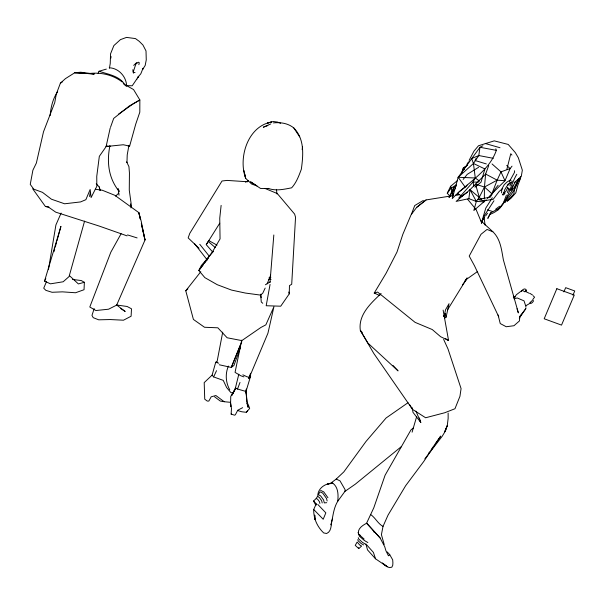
<?xml version="1.0" encoding="UTF-8"?>
<svg xmlns="http://www.w3.org/2000/svg" width="605" height="605" viewBox="0 0 605 605"><rect width="100%" height="100%" fill="white"/><g stroke="black" fill="none" stroke-linecap="round" stroke-linejoin="round"><path stroke-width="0.91" d="M273.407 122.898C280.561 122.127 288.093 123.261 293.826 127.98C304.701 139.097 303.302 154.91 301.343 169.234C298.878 175.775 296.465 182.589 291.655 187.815C283.919 189.304 275.842 191.248 268.219 188.382M484.325 199.06L484.461 187.021L485.618 174.058L488.727 165.528M270.057 284.456L266.185 305.744L280.728 306.198L289.258 293.856L289.455 285.636L291.708 284.252L295.543 217.248L294.635 214.109L277.294 193.555L264.99 188.442M358.364 533.345C357.729 528.43 362.811 525.246 366.547 523.28L373.799 507.807L385.09 475.227L410.901 429.996L413.51 427.78M520.413 176.925L520.368 178.702L517.729 185.576L515.8 192.859L510.945 198.304L507.292 201.215L513.751 194.061L514.931 187.527M72.471 279.434L81.297 280.561L84.367 282.293L84.042 289.719L75.527 292.76L62.444 291.852L52.06 292.283L45.859 290.339L43.719 288.207L46.502 281.582M242.635 407.672L237.773 410.213L235.368 414.765L234.604 415.189L231.133 414.138L231.465 408.519L230.596 403.323L230.755 396.358L235.821 388.16L235.481 387.745L238.824 374.2M501.56 192.882L501.787 189.062L504.245 184.684L507.043 182.029L510.363 180.003M514.545 170.723L514.424 172.523L509.41 181.598M246.076 393.152L246.364 389.023L245.993 391.465L247.74 407.097L247.127 403.482M316.173 503.92L313.723 509.501C313.42 518.417 317.307 526.857 323.698 532.937L326.655 533.497C331.351 531.621 331.154 525.352 331.706 521.177L331.033 524.913C333 516.912 333.317 508.555 337.726 501.28C338.452 495.026 338.354 487.252 332.773 483.168C325.263 483.183 317.421 488.394 317.738 496.576M269.989 282.505L273.823 234.982M230.838 403.777L230.603 406.545L231.125 405.963M337.726 501.28L344.918 491.404L345.092 489.664L340.002 480.854L336.221 479.069L330.542 483.342M525.874 307.733L525.768 308.724L519.861 316.468L519.423 320.937L513.97 325.717L506.249 326.745L500.244 323.562L498.081 314.955M221.127 205.398L219.751 218.193L220.061 238.907L212.574 251.62L198.826 270.518L204.876 277.65L217.293 284.721L231.496 290.067L245.335 293.047L260.475 295.089L262.767 293.183L265.164 288.086M110.859 58.156L111.048 56.499M109.891 145.744C106.669 162.095 108.378 177.983 119.2 191.498L118.761 189.932M302.167 149.639L302.47 146.977M483.667 219.373L483.977 216.787L485.081 225.075M447.277 425.549L444.773 431.698L447.277 425.549L448.146 418.395L448.131 413.071M246.848 401.652L245.993 391.465L250.682 375.932M481.792 199.559L470.024 189.667L456.102 201.404L468.86 198.659L470.024 189.667L485.618 174.058L497.159 180.154L504.978 180.729L510.144 168.553L512.019 166.156M456.072 186.431L453.599 187.701L449.031 197.495L453.168 190.772L453.599 187.701L456.404 185.296M452.23 196.08L453.016 190.704M50.147 115.563C50.835 107.138 52.801 98.744 57.649 91.71M48.43 269.694L55.91 224.969L61.105 213.081M109.444 68.153L110.239 63.502L110.556 53.815L113.869 45.587L120.433 39.635L126.513 37.397L135.459 38.584L139.226 41.314L142.946 45.035L146.009 50.933L146.259 59.887L145.17 65.499L142.704 69.371L143.045 68.252L140.814 73.772L137.471 77.78L138.681 76.268L132.215 85.797L126.468 85.6M128.865 145.707L127.224 154.857L126.959 162.526L126.672 161.943L128.933 166.625L129.44 172.947L129.273 190.189L131.391 205.564L130.945 207.916M89.502 196.512L90.289 192.352M216.9 362.539L222.716 332.137M434.874 444.403L440.72 436.076L423.712 461.524L405.66 485.694L388.039 515.112L383.018 526.411L381.415 534.646L384.183 544.462M241.713 340.146L235.05 372.377L240.661 375.705L243.928 376.885M446.089 317.194L449.031 303.702L445.567 309.707L444.804 313.171L446.089 317.194L444.675 318.147M138.863 64.69L139.294 62.686L138.364 62.194L135.845 64.092L133.297 71.723L133.66 73.213M123.269 83.732L133.569 89.57L139.853 99.976L139.808 112.197L135.732 124.123L129.629 146.1L123.261 144.754L106.109 146.531L110.201 128.018M216.386 361.616L215.69 362.342L212.113 375.123L204.195 382.617L204.74 399.202L207.258 401.07L208.838 401.062L211.19 396.812L215.872 395.526L224.183 401.712L230.573 402.333M518.621 179.186C516.504 188.057 510.764 195.415 505.077 202.297C508.276 194.281 515.263 188.389 517.691 179.798M512.238 188.949L512.14 189.38L512.261 188.904M462.28 172.417L463.37 167.925L467.65 164.976M228.403 366.055C225.075 373.905 225.688 382.511 229.787 389.87M506.688 165.505L510.144 168.553L500.978 171.865L497.159 180.154L484.461 187.021L479.289 197.283L476.324 201.442L473.836 210.502L486.201 199.809M53.958 251.733L54.707 249.018M55.206 247.203L56.447 242.673M56.946 240.866L60.931 226.376L44.543 281.128L50.48 283.836L63.17 281.771L69.068 276.568L84.579 221.12M412.096 432.182L416.671 416.565M482.881 145.797L479.969 147.287L458.166 177.273L452.222 198.637C466.992 182.876 489.029 171.729 496.334 150.343L495.82 148.815M481.361 223.154L485.77 208.143L492.326 197.722M447.481 310.259L447.685 309.556M518.243 180.23L518.75 178.543M466.667 165.823L467.431 163.282L469.457 161.308M249.078 377.868L249.562 376.28M250.508 373.247L248.837 378.662L267.939 333.204L273.936 306.735L265.852 324.847L260.899 327.471L241.834 340.6L227.14 337.772L217.845 327.804L204.513 327.267L193.411 319.432L185.773 290.778L200.799 271.713M500.002 207.81L490.761 212.801L487.827 218.382L489.8 214.382C507.489 208.491 508.472 188.17 516.814 174.293M519.317 180.759L520.55 176.932M447.004 426.177L445.499 430.828L442.315 436.099L424.861 458.84M94.198 308.595L91.975 315.409L93.238 317.678L98.706 319.818L110.208 319.553L123.503 320.204L131.103 316.233L131.497 308.807L127.133 306.478L116.606 305.018M270.662 275.169L267.16 283.843M461.57 172.992L463.37 167.925L465.842 166.73M331.948 520.497L332.44 519.12M240.616 346.975L233.923 365.503L231.291 367.424L219.26 364.77M506.907 169.158L510.764 153.723L511.906 155.046M94.176 73.939L74.755 72.744L94.176 73.939L80.692 72.229L74.755 72.744L65.438 78.635L60.371 83.218L56.295 94.07L54.737 102.623L43.507 131.777L36.36 163.07L32.897 170.194L30.25 184.389L33.751 189.153L42.463 192.345L51.433 199.211L64.629 203.787L80.586 201.926L85.857 199.695L90.153 189.486L91.09 197.585L96.83 186.287L96.755 176.373L99.326 156.332L107.009 145.344M232.26 394.793L235.821 388.16L237.515 389.023L240.011 382.451M411.498 214.034L414.712 205.571L423.424 200.384M497.998 210.018L503.451 202.781L506.393 195.12M507.368 192.564L508.676 189.161M497.159 180.154L491.91 193.721L487.471 198.455M457.372 194.78L458.348 192.329M240.419 344.85L231.291 367.424L241.856 341.613M98.108 73.47L99.023 71.261L106.336 69.099M110.526 127.247L113.679 118.421L129.296 105.981L139.853 99.976L133.108 103.939L118.61 114.065M563.883 291.89L565.667 287.662L574.75 290.975L572.958 295.202M507.247 187.353L510.945 190.25L513.131 185.221M232.887 393.28L230.755 392.433L226.648 387.571L223.23 380.363L213.633 376.923L216.537 370.668M231.738 395.662L235.481 387.745M515.331 186.688L519.362 178.233M450.256 196.421L447.261 193.245L450.589 186.325L457.418 180.615M481.519 223.215L484.408 215.516L493.983 200.739M530.23 302.129C529.738 305.23 533.247 302.152 533.618 300.632M44.543 281.128L45.806 278.625M476.279 158.071L475.038 160.506L486.329 163.932M510.945 190.25L515.536 181.379M469.132 160.34L473.927 151.182L478.487 145.76L494.24 140.859L508.23 144.444L515.331 152.642L518.349 157.807L522.342 170.179L521.223 176.72L514.22 182.71M121.113 233.712L110.828 252.209L89.797 307L95.87 310.531L108.575 309.208L116.652 305.124L145.003 240.019L141.313 223.374M521.495 291.64C522.327 289.538 524.974 287.458 526.516 290.339L525.563 291.549M445.666 313.45L443.934 316.407M212.408 251.718L206.252 244.67L208.173 241.395L215.282 247.581M379.849 295.595L374.23 293.054L386.126 273.203L397.009 252.005L402.809 234.385L411.075 214.767L416.679 207.356L426.064 199.937L453.584 195.544M487.509 213.232L485.581 215.955M509.886 185.818L512.155 181.47L511.785 180.827M519.302 318.117L525.768 308.724M313.541 501.023L316.082 503.625L316.423 504.971L315.318 504.343L313.541 501.023L316.233 498.459L317.466 496.44L319.266 497.408L321.641 500.683L322.208 502.974M489.8 214.382L490.761 212.801M443.563 316.233L445.015 313.897M447.428 310.01L467.158 277.937L464.428 281.62M206.252 244.67L219.759 223.169M525.39 291.648L526.282 290.234L525.238 291.565M465.064 186.953L458.166 177.273L473.435 163.479L478.789 155.538L479.969 147.287L496.334 150.343M428.491 453.478L429.558 451.965M431.153 449.696L433.808 445.915M514.197 298L516.352 294.748L522.266 290.264L524.928 291.875M231.133 414.138L231.534 413.586M467.068 185.16L465.986 186.627L459.044 191.815M447.261 193.245L450.823 188.503L456.117 184.88M237.788 410.568L241.796 411.778L246.356 412.3L247.626 410.629M507.655 187.86L505.992 191.112L504.267 193.018M203.371 264.604L198.826 270.518L201.306 265.557L213.55 251.272M204.505 263.13L208.483 257.949M462.462 284.819L466.931 279.034L477.602 271.463M519.861 316.468L521.714 314.139M533.02 299.142L534.563 297.206L533.164 295.754M463.18 179.39L467.242 174.338L478.578 167.32M532.884 299.755L529.186 303.786L525.79 305.752M498.134 185.251L495.223 188.821L490.322 197.147L477.806 199.468L483.546 200.837L493.173 199.325L499.238 191.354L502.71 188.662M246.356 412.3L249.684 408.413L246.976 402.582M503.451 202.781L506.423 199.438M507.232 185.107L510.37 182.249M453.168 190.772L455.55 188.284M187.709 288.797L185.773 290.778L187.837 288.895M381.105 293.538C370.895 303.15 358.031 314.872 360.338 330.428L373.799 353.449L412.504 409.358L425.625 417.76L444.698 412.761L454.968 408.738L459.944 396.313L461.078 388.607L448.033 349.04L443.639 339.405M115.661 196.058L118.716 193.184M426.064 199.937L416.679 207.356M336.221 479.069L343.859 471.862L366.01 441.446L386.081 417.995L408.05 402.688M133.682 65.385L136.783 62.489M358.773 548.576L361.586 546.065L359.793 545.029L357.124 542.05L355.248 545.392L358.773 548.576L358.425 547.797M387.253 551.942L389.749 554.702L388.448 555.813L385.907 550.709L384.727 546.693L380.099 537.943L366.547 523.28M474.97 187.217L480.998 182.211L484.908 168.946L473.435 163.479L471.666 158.495L478.789 155.538L493.332 158.321M510.817 182.506L506.718 186.431L504.676 189.819L503.973 192.579L503.526 192.322M401.183 446.747L355.294 484.189L344.918 491.404M495.639 209.217L499.556 206.26M60.371 83.218L62.557 81.72M467.31 192.405L458.756 198.062L472.974 182.022L475.296 177.991L473.435 163.479M265.406 284.766L270.253 281.824M267.811 125.545L263.296 127.224L270.806 123.919M245.403 182.135L248.655 180.63M136.443 79.429L136.904 79.27M374.23 293.054L377.603 292.064L415.083 322.352L432.257 329.543L440.652 336.728L448.562 340.532L443.125 310.123M84.367 282.293L78.378 283.934L69.454 275.646M513.925 298.757L517.29 297.978L524.036 300.866L525.972 306.743M269.074 277.642L270.904 277.234M455.414 195.294L459.089 194.787M128.237 146.221L129.629 146.1M326.715 502.687L324.295 502.891L323.584 499.987L320.635 495.896L318.411 494.746L319.879 491.805L322.699 493.083L326.534 498.505L327.131 500.97M106.109 146.531L110.155 146.213M268.726 188.541L260.536 188.442L250.508 181.772L256.959 185.909L251.688 184.056L245.683 178.369L243.876 170.391M88.511 73.598C100.445 72.071 112.447 74.551 122.18 81.94M478.321 182.15L472.974 182.022L473.927 186.128M458.166 177.273L475.296 177.991L479.568 181.16M513.312 296.934L515.195 297.025M468.86 198.659L476.324 201.442L484.295 201.843L483.047 200.701M135.059 72.509L133.161 72.388L132.835 69.719M247.725 181.765L227.049 180.411L222.027 181.008L189.736 233.432L188.163 237.894L199.045 248.284M109.233 67.805C118.686 67.972 126.755 77.054 126.574 86.371M268.9 279.185L270.662 279.397M269.157 279.23L271.025 279.465M95.356 189.267L102.23 190.212L114.821 195.294L138.847 212.642L141.192 221.18L145.003 240.019L141.925 226.33M32.678 188.783L45.39 206.464L48.876 207.008M224.183 401.712L220.318 401.07L214.586 396.812M250.5 377.429L247.097 376.824L242.824 374.82M237.515 389.023L245.993 391.465M45.39 206.464L48.597 207.19L55.728 212.158L99.265 226.088L127.058 235.867M215.69 362.342L218.745 363.159M99.023 71.261C108.499 74.491 120.531 76.003 125.462 85.865M485.301 143.521L499.987 147.726M487.32 209.859L492.16 211.349M127.564 234.921L137.116 237.916M280.659 123.254L277.385 122.044L273.324 121.507L267.569 123.057L271.516 122.021C247.717 126.264 238.015 157.754 245.683 178.369L245.002 174.777M517.025 308.762L518.364 312.914L503.398 259.938C501.53 250.031 500.622 239.119 492.856 231.745L487.033 229.446L480.99 234.309L469.208 256.081L474.441 265.678L498.747 316.77M320.612 490.375L323.736 491.88L327.94 497.741M526.1 291.739L529.02 293.175M208.876 240.631L217.013 245.131M458.272 194.008L462.144 196.171M316.233 498.459L317.633 499.246L319.455 501.742L319.879 503.451M365.579 544.213L362.531 542.443L358.856 539.168L358.243 537.686M363.597 544.931L361.193 543.54L358.251 540.915L357.729 539.69M367.87 542.541L364.286 540.454L359.362 536.143L358.765 534.374L360.194 535.206M529.798 293.312L532.483 294.983M445.507 338.581L448.562 340.532M120.766 308.603L125.197 311.469L116.387 304.799M383.018 526.411C377.77 523.559 375.418 517.767 370.585 514.484M375.524 558.801L373.406 552.403L365.919 543.978L367.515 549.907L375.524 558.801L387.124 566.688L389.348 567.603L391.851 567.172L392.751 565.274L392.902 562.862L392.698 559.859L389.749 554.702M513.418 295.679L514.114 297.131M364.142 539.063L358.841 534.389L358.077 532.385M492.039 163.947L500.978 171.865L504.978 180.729L491.91 193.721L484.461 187.021L475.507 184.162L479.289 197.283M262.744 303.279L261.269 301.971L260.672 294.68M247.014 403.195L248.11 404.193M480.688 220.613L492.856 231.745M313.723 509.501L323.199 519.264L325.838 512.843L317.769 504.419M96.24 183.784L99.235 186.96L100.09 190.235M380.099 537.943L366.97 523.363M362.259 332.485L360.338 330.428L368.022 343.186L398.067 370.888L392.947 365.405M212.113 375.123L213.633 376.923M467.559 199.196L476.165 209.663L481.338 222.088M199.763 244.291L209.648 256.679M194.583 243.739L207.25 259.991M293.826 127.98L299.679 136.866M409.57 404.564L412.504 409.358M463.37 167.925L464.337 169.529M470.024 189.667L476.324 201.442M419.968 420.74L420.762 422.403L412.988 412.345L412.209 407.694M415.938 411.128L420.762 422.403L419.378 417.964M373.209 530.388L373.905 532.022M452.941 194.364L450.589 186.325L450.823 188.503M288.766 292.041L289.258 293.856M99.235 186.96L100.037 190.348M140.284 218.904L138.847 212.642L140.284 219.033M130.385 203.923L130.824 206.388M260.664 294.204L261.186 297.63M118.111 188.367L119.041 195.173M276.44 189.365L276.984 193.993M248.647 405.358L248.708 407.226M314.744 515.226L314.948 519.566L314.744 515.226M556.842 288.698L544.19 318.774L561.523 325.104L574.274 295.051L556.842 288.698M502.634 194.326L502.377 194.795L503.64 194.908L504.91 193.456L504.57 192.519L502.634 194.326M329.06 483.622L327.328 484.212L332.773 483.168L329.06 483.622M387.124 566.688L382.496 563.119L387.124 566.688"/></g></svg>
